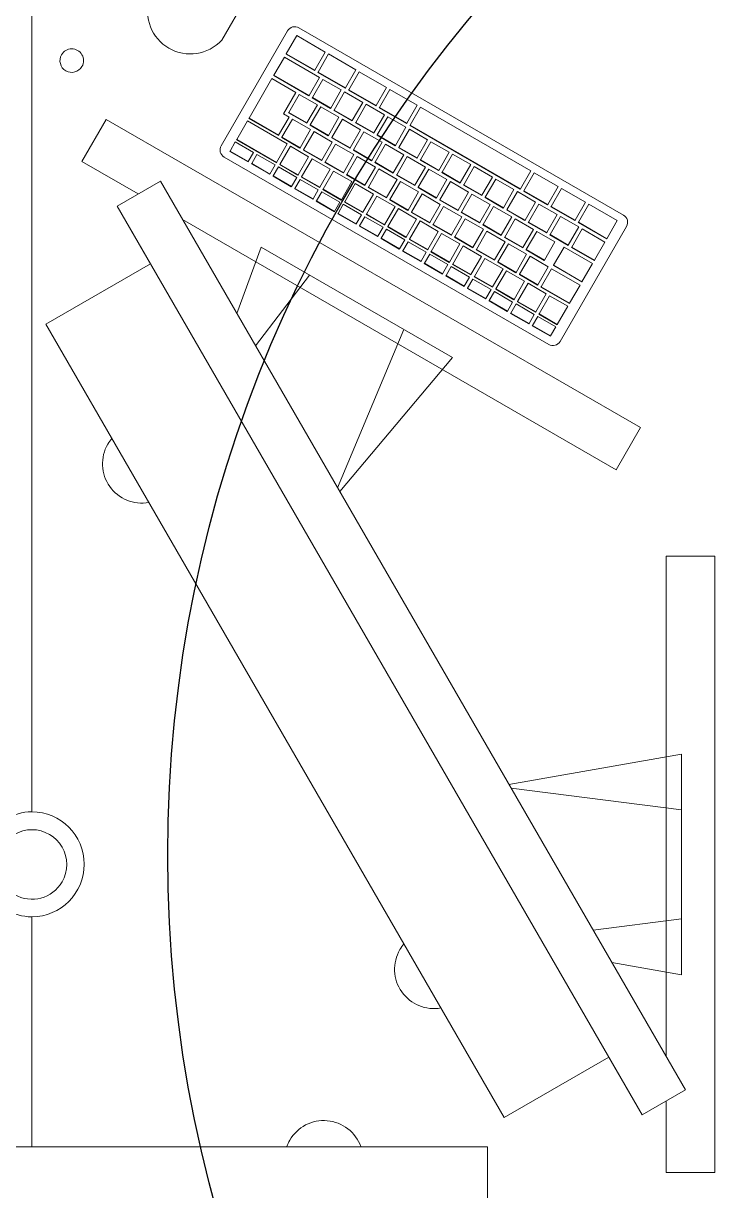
# Model space of a CAD drawing. Header units: millimetres. Extents: x 155920 to 295199, y -4084 to 97293.
# Drawn here: x 171274 to 171809, y 16881 to 17771 of the extents above; entities that cross this region are included whole.
import ezdxf

# ---------------------------------------------------------------- set-up
doc = ezdxf.new("R2010")
doc.units = ezdxf.units.MM
doc.header["$MEASUREMENT"] = 0
for name, color, linetype, lineweight in [('A-GENM', 8, 'CONTINUOUS', 9), ('E-ELEC-EQPM', 8, 'CONTINUOUS', 9), ('I-FURN', 8, 'CONTINUOUS', 9)]:
    doc.layers.add(name, color=color, linetype=linetype, lineweight=lineweight)
doc.layers.add('Social Distancing', color=7, linetype='CONTINUOUS')

msp = doc.modelspace()

# ---------------------------------------------------------------- linework, layer by layer
at = {"layer": 'A-GENM'}
for p, q in [((171424.96, 17758.14), (171456.71, 17813.13)), ((171475.13, 17765.28), (171424.55, 17677.67)), ((171731.08, 17624.84), (171483.8, 17767.6)), ((171482.14, 17761.65), (171474.17, 17747.85)), ((171503.79, 17749.15), (171482.14, 17761.65)), ((171474.03, 17747.61), (171474.17, 17747.85)), ((171495.68, 17735.11), (171474.03, 17747.61)), ((171474.17, 17747.85), (171495.82, 17735.35)), ((171495.82, 17735.35), (171503.79, 17749.15)), ((171506.39, 17747.65), (171498.42, 17733.85)), ((171527.17, 17735.65), (171506.39, 17747.65)), ((171472.69, 17745.28), (171464.71, 17731.45)), ((171499.53, 17729.78), (171472.69, 17745.28)), ((171463.22, 17728.88), (171445.78, 17698.67)), ((171481.41, 17718.38), (171463.22, 17728.88)), ((171464.57, 17731.21), (171464.71, 17731.45)), ((171491.41, 17715.71), (171464.57, 17731.21)), ((171464.71, 17731.45), (171491.55, 17715.95)), ((171491.55, 17715.95), (171499.53, 17729.78)), ((171495.68, 17735.11), (171495.82, 17735.35)), ((171498.28, 17733.61), (171498.42, 17733.85)), ((171519.06, 17721.61), (171498.28, 17733.61)), ((171498.42, 17733.85), (171519.2, 17721.85)), ((171519.2, 17721.85), (171527.17, 17735.65)), ((171529.77, 17734.15), (171521.8, 17720.35)), ((171550.55, 17722.15), (171529.77, 17734.15)), ((171502.13, 17728.28), (171494.15, 17714.45)), ((171515.99, 17720.28), (171502.13, 17728.28)), ((171508.01, 17706.45), (171515.99, 17720.28)), ((171519.06, 17721.61), (171519.2, 17721.85)), ((171521.66, 17720.11), (171521.8, 17720.35)), ((171542.45, 17708.11), (171521.66, 17720.11)), ((171521.8, 17720.35), (171542.59, 17708.35)), ((171542.59, 17708.35), (171550.55, 17722.15)), ((171553.15, 17720.65), (171545.18, 17706.85)), ((171573.94, 17708.65), (171553.15, 17720.65)), ((171471.94, 17701.99), (171481.41, 17718.38)), ((171484.01, 17716.88), (171476.03, 17703.06)), ((171497.86, 17708.88), (171484.01, 17716.88)), ((171491.41, 17715.71), (171491.55, 17715.95)), ((171494.01, 17714.21), (171494.15, 17714.45)), ((171507.87, 17706.21), (171494.01, 17714.21)), ((171494.15, 17714.45), (171508.01, 17706.45)), ((171518.59, 17718.78), (171510.6, 17704.95)), ((171532.44, 17710.78), (171518.59, 17718.78)), ((171524.46, 17696.95), (171532.44, 17710.78)), ((171476.27, 17699.49), (171471.94, 17701.99)), ((171475.89, 17702.82), (171476.03, 17703.06)), ((171489.74, 17694.82), (171475.89, 17702.82)), ((171476.03, 17703.06), (171489.88, 17695.06)), ((171489.88, 17695.06), (171497.86, 17708.88)), ((171500.46, 17707.38), (171492.48, 17693.56)), ((171514.32, 17699.38), (171500.46, 17707.38)), ((171507.87, 17706.21), (171508.01, 17706.45)), ((171510.47, 17704.71), (171510.6, 17704.95)), ((171524.32, 17696.71), (171510.47, 17704.71)), ((171510.6, 17704.95), (171524.46, 17696.95)), ((171535.04, 17709.28), (171527.06, 17695.45)), ((171548.9, 17701.28), (171535.04, 17709.28)), ((171542.45, 17708.11), (171542.59, 17708.35)), ((171545.04, 17706.61), (171545.18, 17706.85)), ((171565.83, 17694.61), (171545.04, 17706.61)), ((171545.18, 17706.85), (171565.97, 17694.85)), ((171565.97, 17694.85), (171573.94, 17708.65)), ((171576.54, 17707.15), (171568.57, 17693.35)), ((171660.54, 17658.65), (171576.54, 17707.15)), ((171444.57, 17696.58), (171436.45, 17682.52)), ((171474.88, 17679.08), (171444.57, 17696.58)), ((171445.64, 17698.43), (171445.78, 17698.67)), ((171468.16, 17685.43), (171445.64, 17698.43)), ((171445.78, 17698.67), (171468.29, 17685.67)), ((171468.29, 17685.67), (171476.27, 17699.49)), ((171478.87, 17697.99), (171470.89, 17684.17)), ((171492.73, 17689.99), (171478.87, 17697.99)), ((171489.74, 17694.82), (171489.88, 17695.06)), ((171492.34, 17693.32), (171492.48, 17693.56)), ((171506.2, 17685.32), (171492.34, 17693.32)), ((171492.48, 17693.56), (171506.34, 17685.56)), ((171506.34, 17685.56), (171514.32, 17699.38)), ((171516.92, 17697.88), (171508.94, 17684.06)), ((171530.77, 17689.88), (171516.92, 17697.88)), ((171524.32, 17696.71), (171524.46, 17696.95)), ((171526.92, 17695.21), (171527.06, 17695.45)), ((171540.78, 17687.21), (171526.92, 17695.21)), ((171527.06, 17695.45), (171540.92, 17687.45)), ((171540.92, 17687.45), (171548.9, 17701.28)), ((171551.49, 17699.78), (171543.51, 17685.95)), ((171565.35, 17691.78), (171551.49, 17699.78)), ((171565.83, 17694.61), (171565.97, 17694.85)), ((171568.43, 17693.11), (171568.57, 17693.35)), ((171652.43, 17644.61), (171568.43, 17693.11)), ((171568.57, 17693.35), (171652.57, 17644.85)), ((171468.16, 17685.43), (171468.29, 17685.67)), ((171470.75, 17683.93), (171470.89, 17684.17)), ((171470.89, 17684.17), (171484.75, 17676.17)), ((171484.75, 17676.17), (171492.73, 17689.99)), ((171495.33, 17688.49), (171487.35, 17674.67)), ((171509.18, 17680.49), (171495.33, 17688.49)), ((171506.2, 17685.32), (171506.34, 17685.56)), ((171508.8, 17683.82), (171508.94, 17684.06)), ((171508.94, 17684.06), (171522.79, 17676.06)), ((171522.79, 17676.06), (171530.77, 17689.88)), ((171533.37, 17688.38), (171525.39, 17674.56)), ((171547.23, 17680.38), (171533.37, 17688.38)), ((171540.78, 17687.21), (171540.92, 17687.45)), ((171543.38, 17685.71), (171543.51, 17685.95)), ((171557.23, 17677.71), (171543.38, 17685.71)), ((171543.51, 17685.95), (171557.37, 17677.95)), ((171557.37, 17677.95), (171565.35, 17691.78)), ((171567.95, 17690.28), (171559.97, 17676.45)), ((171581.8, 17682.28), (171567.95, 17690.28)), ((171435.32, 17680.56), (171431.33, 17673.65)), ((171449.18, 17672.56), (171435.32, 17680.56)), ((171436.31, 17682.28), (171436.45, 17682.52)), ((171466.62, 17664.78), (171436.31, 17682.28)), ((171436.45, 17682.52), (171466.76, 17665.02)), ((171466.76, 17665.02), (171474.88, 17679.08)), ((171477.34, 17677.34), (171469.36, 17663.52)), ((171484.61, 17675.93), (171470.75, 17683.93)), ((171491.2, 17669.34), (171477.34, 17677.34)), ((171484.61, 17675.93), (171484.75, 17676.17)), ((171501.2, 17666.67), (171509.18, 17680.49)), ((171511.78, 17678.99), (171503.8, 17665.17)), ((171522.65, 17675.82), (171508.8, 17683.82)), ((171525.64, 17670.99), (171511.78, 17678.99)), ((171522.65, 17675.82), (171522.79, 17676.06)), ((171539.25, 17666.56), (171547.23, 17680.38)), ((171549.82, 17678.88), (171541.84, 17665.06)), ((171563.68, 17670.88), (171549.82, 17678.88)), ((171557.23, 17677.71), (171557.37, 17677.95)), ((171559.83, 17676.21), (171559.97, 17676.45)), ((171573.69, 17668.21), (171559.83, 17676.21)), ((171559.97, 17676.45), (171573.82, 17668.45)), ((171573.82, 17668.45), (171581.8, 17682.28)), ((171584.4, 17680.78), (171576.42, 17666.95)), ((171598.26, 17672.78), (171584.4, 17680.78)), ((171426.87, 17668.99), (171674.15, 17526.23)), ((171431.19, 17673.41), (171431.33, 17673.65)), ((171445.05, 17665.41), (171431.19, 17673.41)), ((171431.33, 17673.65), (171445.19, 17665.65)), ((171445.19, 17665.65), (171449.18, 17672.56)), ((171451.78, 17671.06), (171447.79, 17664.15)), ((171465.63, 17663.06), (171451.78, 17671.06)), ((171483.22, 17655.52), (171491.2, 17669.34)), ((171493.8, 17667.84), (171485.82, 17654.02)), ((171487.21, 17674.43), (171487.35, 17674.67)), ((171501.06, 17666.43), (171487.21, 17674.43)), ((171487.35, 17674.67), (171501.2, 17666.67)), ((171507.65, 17659.84), (171493.8, 17667.84)), ((171501.06, 17666.43), (171501.2, 17666.67)), ((171517.66, 17657.17), (171525.64, 17670.99)), ((171528.24, 17669.49), (171520.26, 17655.67)), ((171525.25, 17674.32), (171525.39, 17674.56)), ((171539.11, 17666.32), (171525.25, 17674.32)), ((171525.39, 17674.56), (171539.25, 17666.56)), ((171542.09, 17661.49), (171528.24, 17669.49)), ((171539.11, 17666.32), (171539.25, 17666.56)), ((171555.7, 17657.06), (171563.68, 17670.88)), ((171566.28, 17669.38), (171558.3, 17655.56)), ((171580.14, 17661.38), (171566.28, 17669.38)), ((171573.69, 17668.21), (171573.82, 17668.45)), ((171576.28, 17666.71), (171576.42, 17666.95)), ((171590.14, 17658.71), (171576.28, 17666.71)), ((171576.42, 17666.95), (171590.28, 17658.95)), ((171590.28, 17658.95), (171598.26, 17672.78)), ((171600.86, 17671.28), (171592.88, 17657.45)), ((171614.71, 17663.28), (171600.86, 17671.28)), ((171445.05, 17665.41), (171445.19, 17665.65)), ((171447.65, 17663.91), (171447.79, 17664.15)), ((171461.51, 17655.91), (171447.65, 17663.91)), ((171447.79, 17664.15), (171461.64, 17656.15)), ((171461.64, 17656.15), (171465.63, 17663.06)), ((171468.23, 17661.56), (171464.24, 17654.65)), ((171466.62, 17664.78), (171466.76, 17665.02)), ((171482.09, 17653.56), (171468.23, 17661.56)), ((171469.22, 17663.28), (171469.36, 17663.52)), ((171483.08, 17655.28), (171469.22, 17663.28)), ((171469.36, 17663.52), (171483.22, 17655.52)), ((171499.67, 17646.02), (171507.65, 17659.84)), ((171510.25, 17658.34), (171502.27, 17644.52)), ((171503.66, 17664.93), (171503.8, 17665.17)), ((171517.52, 17656.93), (171503.66, 17664.93)), ((171503.8, 17665.17), (171517.66, 17657.17)), ((171524.11, 17650.34), (171510.25, 17658.34)), ((171534.11, 17647.67), (171542.09, 17661.49)), ((171544.69, 17659.99), (171536.71, 17646.17)), ((171541.71, 17664.82), (171541.84, 17665.06)), ((171555.56, 17656.82), (171541.71, 17664.82)), ((171541.84, 17665.06), (171555.7, 17657.06)), ((171558.55, 17651.99), (171544.69, 17659.99)), ((171572.15, 17647.56), (171580.14, 17661.38)), ((171582.73, 17659.88), (171574.75, 17646.06)), ((171596.59, 17651.88), (171582.73, 17659.88)), ((171590.14, 17658.71), (171590.28, 17658.95)), ((171592.74, 17657.21), (171592.88, 17657.45)), ((171592.88, 17657.45), (171606.73, 17649.45)), ((171606.73, 17649.45), (171614.71, 17663.28)), ((171617.31, 17661.78), (171609.33, 17647.95)), ((171631.17, 17653.78), (171617.31, 17661.78)), ((171652.57, 17644.85), (171660.54, 17658.65)), ((171461.51, 17655.91), (171461.64, 17656.15)), ((171464.1, 17654.41), (171464.24, 17654.65)), ((171477.96, 17646.41), (171464.1, 17654.41)), ((171464.24, 17654.65), (171478.1, 17646.65)), ((171478.1, 17646.65), (171482.09, 17653.56)), ((171484.69, 17652.06), (171480.7, 17645.15)), ((171483.08, 17655.28), (171483.22, 17655.52)), ((171498.54, 17644.06), (171484.69, 17652.06)), ((171485.68, 17653.78), (171485.82, 17654.02)), ((171499.53, 17645.78), (171485.68, 17653.78)), ((171485.82, 17654.02), (171499.67, 17646.02)), ((171516.13, 17636.52), (171524.11, 17650.34)), ((171517.52, 17656.93), (171517.66, 17657.17)), ((171526.71, 17648.84), (171518.72, 17635.02)), ((171520.12, 17655.43), (171520.26, 17655.67)), ((171533.97, 17647.43), (171520.12, 17655.43)), ((171520.26, 17655.67), (171534.11, 17647.67)), ((171540.56, 17640.84), (171526.71, 17648.84)), ((171550.57, 17638.17), (171558.55, 17651.99)), ((171561.15, 17650.49), (171553.16, 17636.67)), ((171555.56, 17656.82), (171555.7, 17657.06)), ((171558.16, 17655.32), (171558.3, 17655.56)), ((171572.02, 17647.32), (171558.16, 17655.32)), ((171558.3, 17655.56), (171572.15, 17647.56)), ((171575, 17642.49), (171561.15, 17650.49)), ((171588.61, 17638.06), (171596.59, 17651.88)), ((171599.19, 17650.38), (171591.21, 17636.56)), ((171606.6, 17649.21), (171592.74, 17657.21)), ((171613.04, 17642.38), (171599.19, 17650.38)), ((171606.6, 17649.21), (171606.73, 17649.45)), ((171623.19, 17639.95), (171631.17, 17653.78)), ((171633.77, 17652.28), (171625.79, 17638.45)), ((171647.62, 17644.28), (171633.77, 17652.28)), ((171663.14, 17657.15), (171655.17, 17643.35)), ((171681.32, 17646.65), (171663.14, 17657.15)), ((171477.96, 17646.41), (171478.1, 17646.65)), ((171480.56, 17644.91), (171480.7, 17645.15)), ((171494.41, 17636.91), (171480.56, 17644.91)), ((171480.7, 17645.15), (171494.55, 17637.15)), ((171494.55, 17637.15), (171498.54, 17644.06)), ((171501.14, 17642.56), (171497.15, 17635.65)), ((171499.53, 17645.78), (171499.67, 17646.02)), ((171515, 17634.56), (171501.14, 17642.56)), ((171502.13, 17644.28), (171502.27, 17644.52)), ((171515.99, 17636.28), (171502.13, 17644.28)), ((171502.27, 17644.52), (171516.13, 17636.52)), ((171532.58, 17627.02), (171540.56, 17640.84)), ((171533.97, 17647.43), (171534.11, 17647.67)), ((171536.57, 17645.93), (171536.71, 17646.17)), ((171550.43, 17637.93), (171536.57, 17645.93)), ((171536.71, 17646.17), (171550.57, 17638.17)), ((171567.02, 17628.67), (171575, 17642.49)), ((171577.6, 17640.99), (171569.62, 17627.17)), ((171572.02, 17647.32), (171572.15, 17647.56)), ((171574.61, 17645.82), (171574.75, 17646.06)), ((171588.47, 17637.82), (171574.61, 17645.82)), ((171574.75, 17646.06), (171588.61, 17638.06)), ((171591.46, 17632.99), (171577.6, 17640.99)), ((171605.06, 17628.56), (171613.04, 17642.38)), ((171615.64, 17640.88), (171607.66, 17627.06)), ((171609.19, 17647.71), (171609.33, 17647.95)), ((171623.05, 17639.71), (171609.19, 17647.71)), ((171609.33, 17647.95), (171623.19, 17639.95)), ((171629.5, 17632.88), (171615.64, 17640.88)), ((171623.05, 17639.71), (171623.19, 17639.95)), ((171639.64, 17630.45), (171647.62, 17644.28)), ((171650.22, 17642.78), (171642.24, 17628.95)), ((171664.08, 17634.78), (171650.22, 17642.78)), ((171652.43, 17644.61), (171652.57, 17644.85)), ((171655.03, 17643.11), (171655.17, 17643.35)), ((171673.22, 17632.61), (171655.03, 17643.11)), ((171655.17, 17643.35), (171673.36, 17632.85)), ((171673.36, 17632.85), (171681.32, 17646.65)), ((171683.92, 17645.15), (171675.95, 17631.35)), ((171702.11, 17634.65), (171683.92, 17645.15)), ((171494.41, 17636.91), (171494.55, 17637.15)), ((171497.01, 17635.41), (171497.15, 17635.65)), ((171510.87, 17627.41), (171497.01, 17635.41)), ((171497.15, 17635.65), (171511.01, 17627.65)), ((171511.01, 17627.65), (171515, 17634.56)), ((171517.6, 17633.06), (171513.61, 17626.15)), ((171515.99, 17636.28), (171516.13, 17636.52)), ((171531.45, 17625.06), (171517.6, 17633.06)), ((171518.59, 17634.78), (171518.72, 17635.02)), ((171532.44, 17626.78), (171518.59, 17634.78)), ((171518.72, 17635.02), (171532.58, 17627.02)), ((171543.16, 17639.34), (171535.18, 17625.52)), ((171557.02, 17631.34), (171543.16, 17639.34)), ((171549.04, 17617.52), (171557.02, 17631.34)), ((171550.43, 17637.93), (171550.57, 17638.17)), ((171553.03, 17636.43), (171553.16, 17636.67)), ((171566.88, 17628.43), (171553.03, 17636.43)), ((171553.16, 17636.67), (171567.02, 17628.67)), ((171583.48, 17619.17), (171591.46, 17632.99)), ((171594.05, 17631.49), (171586.07, 17617.67)), ((171588.47, 17637.82), (171588.61, 17638.06)), ((171591.07, 17636.32), (171591.21, 17636.56)), ((171604.93, 17628.32), (171591.07, 17636.32)), ((171591.21, 17636.56), (171605.06, 17628.56)), ((171607.91, 17623.49), (171594.05, 17631.49)), ((171621.52, 17619.06), (171629.5, 17632.88)), ((171632.1, 17631.38), (171624.12, 17617.56)), ((171625.65, 17638.21), (171625.79, 17638.45)), ((171639.5, 17630.21), (171625.65, 17638.21)), ((171625.79, 17638.45), (171639.64, 17630.45)), ((171645.95, 17623.38), (171632.1, 17631.38)), ((171656.1, 17620.95), (171664.08, 17634.78)), ((171666.68, 17633.28), (171658.7, 17619.45)), ((171680.53, 17625.28), (171666.68, 17633.28)), ((171673.22, 17632.61), (171673.36, 17632.85)), ((171675.81, 17631.11), (171675.95, 17631.35)), ((171694, 17620.61), (171675.81, 17631.11)), ((171675.95, 17631.35), (171694.14, 17620.85)), ((171694.14, 17620.85), (171702.11, 17634.65)), ((171704.71, 17633.15), (171696.74, 17619.35)), ((171726.36, 17620.65), (171704.71, 17633.15)), ((171510.87, 17627.41), (171511.01, 17627.65)), ((171513.47, 17625.91), (171513.61, 17626.15)), ((171527.32, 17617.91), (171513.47, 17625.91)), ((171513.61, 17626.15), (171527.46, 17618.15)), ((171527.46, 17618.15), (171531.45, 17625.06)), ((171534.05, 17623.56), (171530.06, 17616.65)), ((171532.44, 17626.78), (171532.58, 17627.02)), ((171547.91, 17615.56), (171534.05, 17623.56)), ((171535.04, 17625.28), (171535.18, 17625.52)), ((171548.9, 17617.28), (171535.04, 17625.28)), ((171535.18, 17625.52), (171549.04, 17617.52)), ((171559.61, 17629.84), (171551.63, 17616.02)), ((171573.47, 17621.84), (171559.61, 17629.84)), ((171565.49, 17608.02), (171573.47, 17621.84)), ((171566.88, 17628.43), (171567.02, 17628.67)), ((171569.48, 17626.93), (171569.62, 17627.17)), ((171583.34, 17618.93), (171569.48, 17626.93)), ((171569.62, 17627.17), (171583.48, 17619.17)), ((171599.93, 17609.67), (171607.91, 17623.49)), ((171610.51, 17621.99), (171602.53, 17608.17)), ((171604.93, 17628.32), (171605.06, 17628.56)), ((171607.52, 17626.82), (171607.66, 17627.06)), ((171621.38, 17618.82), (171607.52, 17626.82)), ((171607.66, 17627.06), (171621.52, 17619.06)), ((171624.37, 17613.99), (171610.51, 17621.99)), ((171637.97, 17609.56), (171645.95, 17623.38)), ((171639.5, 17630.21), (171639.64, 17630.45)), ((171648.55, 17621.88), (171640.57, 17608.06)), ((171642.1, 17628.71), (171642.24, 17628.95)), ((171655.96, 17620.71), (171642.1, 17628.71)), ((171642.24, 17628.95), (171656.1, 17620.95)), ((171662.41, 17613.88), (171648.55, 17621.88)), ((171672.55, 17611.45), (171680.53, 17625.28)), ((171683.13, 17623.78), (171675.15, 17609.95)), ((171696.99, 17615.78), (171683.13, 17623.78)), ((171527.32, 17617.91), (171527.46, 17618.15)), ((171529.92, 17616.41), (171530.06, 17616.65)), ((171543.78, 17608.41), (171529.92, 17616.41)), ((171530.06, 17616.65), (171543.92, 17608.65)), ((171543.92, 17608.65), (171547.91, 17615.56)), ((171550.5, 17614.06), (171546.51, 17607.15)), ((171548.9, 17617.28), (171549.04, 17617.52)), ((171564.36, 17606.06), (171550.5, 17614.06)), ((171551.5, 17615.78), (171551.63, 17616.02)), ((171565.35, 17607.78), (171551.5, 17615.78)), ((171551.63, 17616.02), (171565.49, 17608.02)), ((171576.07, 17620.34), (171568.09, 17606.52)), ((171589.93, 17612.34), (171576.07, 17620.34)), ((171583.34, 17618.93), (171583.48, 17619.17)), ((171585.94, 17617.43), (171586.07, 17617.67)), ((171599.79, 17609.43), (171585.94, 17617.43)), ((171586.07, 17617.67), (171599.93, 17609.67)), ((171616.38, 17600.17), (171624.37, 17613.99)), ((171621.38, 17618.82), (171621.52, 17619.06)), ((171623.98, 17617.32), (171624.12, 17617.56)), ((171637.83, 17609.32), (171623.98, 17617.32)), ((171624.12, 17617.56), (171637.97, 17609.56)), ((171654.43, 17600.06), (171662.41, 17613.88)), ((171655.96, 17620.71), (171656.1, 17620.95)), ((171658.56, 17619.21), (171658.7, 17619.45)), ((171672.41, 17611.21), (171658.56, 17619.21)), ((171658.7, 17619.45), (171672.55, 17611.45)), ((171682.83, 17528.55), (171733.41, 17616.16)), ((171689.01, 17601.95), (171696.99, 17615.78)), ((171699.57, 17614.26), (171691.6, 17600.45)), ((171694, 17620.61), (171694.14, 17620.85)), ((171696.6, 17619.11), (171696.74, 17619.35)), ((171718.25, 17606.61), (171696.6, 17619.11)), ((171696.74, 17619.35), (171718.39, 17606.85)), ((171716.89, 17604.26), (171699.57, 17614.26)), ((171718.39, 17606.85), (171726.36, 17620.65)), ((171543.78, 17608.41), (171543.92, 17608.65)), ((171546.38, 17606.91), (171546.51, 17607.15)), ((171560.23, 17598.91), (171546.38, 17606.91)), ((171546.51, 17607.15), (171560.37, 17599.15)), ((171560.37, 17599.15), (171564.36, 17606.06)), ((171566.96, 17604.56), (171562.97, 17597.65)), ((171565.35, 17607.78), (171565.49, 17608.02)), ((171580.82, 17596.56), (171566.96, 17604.56)), ((171567.95, 17606.28), (171568.09, 17606.52)), ((171581.81, 17598.28), (171567.95, 17606.28)), ((171568.09, 17606.52), (171581.94, 17598.52)), ((171581.94, 17598.52), (171589.93, 17612.34)), ((171592.52, 17610.84), (171584.54, 17597.02)), ((171606.38, 17602.84), (171592.52, 17610.84)), ((171599.79, 17609.43), (171599.93, 17609.67)), ((171602.39, 17607.93), (171602.53, 17608.17)), ((171616.25, 17599.93), (171602.39, 17607.93)), ((171602.53, 17608.17), (171616.38, 17600.17)), ((171626.96, 17612.49), (171618.98, 17598.67)), ((171640.82, 17604.49), (171626.96, 17612.49)), ((171632.84, 17590.67), (171640.82, 17604.49)), ((171637.83, 17609.32), (171637.97, 17609.56)), ((171640.43, 17607.82), (171640.57, 17608.06)), ((171654.29, 17599.82), (171640.43, 17607.82)), ((171640.57, 17608.06), (171654.43, 17600.06)), ((171665.01, 17612.38), (171657.03, 17598.56)), ((171678.86, 17604.38), (171665.01, 17612.38)), ((171670.88, 17590.56), (171678.86, 17604.38)), ((171672.41, 17611.21), (171672.55, 17611.45)), ((171675.01, 17609.71), (171675.15, 17609.95)), ((171688.87, 17601.71), (171675.01, 17609.71)), ((171675.15, 17609.95), (171689.01, 17601.95)), ((171708.92, 17590.45), (171716.89, 17604.26)), ((171718.25, 17606.61), (171718.39, 17606.85)), ((171560.23, 17598.91), (171560.37, 17599.15)), ((171562.83, 17597.41), (171562.97, 17597.65)), ((171576.69, 17589.41), (171562.83, 17597.41)), ((171562.97, 17597.65), (171576.83, 17589.65)), ((171576.83, 17589.65), (171580.82, 17596.56)), ((171583.41, 17595.06), (171579.42, 17588.15)), ((171581.81, 17598.28), (171581.94, 17598.52)), ((171597.27, 17587.06), (171583.41, 17595.06)), ((171584.4, 17596.78), (171584.54, 17597.02)), ((171598.26, 17588.78), (171584.4, 17596.78)), ((171584.54, 17597.02), (171598.4, 17589.02)), ((171598.4, 17589.02), (171606.38, 17602.84)), ((171608.98, 17601.34), (171601, 17587.52)), ((171622.83, 17593.34), (171608.98, 17601.34)), ((171616.25, 17599.93), (171616.38, 17600.17)), ((171618.84, 17598.43), (171618.98, 17598.67)), ((171632.7, 17590.43), (171618.84, 17598.43)), ((171618.98, 17598.67), (171632.84, 17590.67)), ((171643.42, 17602.99), (171635.44, 17589.17)), ((171657.27, 17594.99), (171643.42, 17602.99)), ((171649.29, 17581.17), (171657.27, 17594.99)), ((171654.29, 17599.82), (171654.43, 17600.06)), ((171656.89, 17598.32), (171657.03, 17598.56)), ((171670.74, 17590.32), (171656.89, 17598.32)), ((171657.03, 17598.56), (171670.88, 17590.56)), ((171685.78, 17600.37), (171677.81, 17586.56)), ((171707.43, 17587.87), (171685.78, 17600.37)), ((171688.87, 17601.71), (171689.01, 17601.95)), ((171691.47, 17600.21), (171691.6, 17600.45)), ((171708.79, 17590.21), (171691.47, 17600.21)), ((171691.6, 17600.45), (171708.92, 17590.45)), ((171576.69, 17589.41), (171576.83, 17589.65)), ((171579.29, 17587.91), (171579.42, 17588.15)), ((171593.14, 17579.91), (171579.29, 17587.91)), ((171579.42, 17588.15), (171593.28, 17580.15)), ((171593.28, 17580.15), (171597.27, 17587.06)), ((171598.26, 17588.78), (171598.4, 17589.02)), ((171600.86, 17587.28), (171601, 17587.52)), ((171614.72, 17579.28), (171600.86, 17587.28)), ((171601, 17587.52), (171614.85, 17579.52)), ((171614.85, 17579.52), (171622.83, 17593.34)), ((171625.43, 17591.84), (171617.45, 17578.02)), ((171639.29, 17583.84), (171625.43, 17591.84)), ((171632.7, 17590.43), (171632.84, 17590.67)), ((171635.3, 17588.93), (171635.44, 17589.17)), ((171649.16, 17580.93), (171635.3, 17588.93)), ((171635.44, 17589.17), (171649.29, 17581.17)), ((171659.87, 17593.49), (171651.89, 17579.67)), ((171673.73, 17585.49), (171659.87, 17593.49)), ((171670.74, 17590.32), (171670.88, 17590.56)), ((171677.67, 17586.32), (171677.81, 17586.56)), ((171699.32, 17573.82), (171677.67, 17586.32)), ((171677.81, 17586.56), (171699.46, 17574.06)), ((171699.46, 17574.06), (171707.43, 17587.87)), ((171708.79, 17590.21), (171708.92, 17590.45)), ((171593.14, 17579.91), (171593.28, 17580.15)), ((171595.74, 17578.41), (171595.88, 17578.65)), ((171609.6, 17570.41), (171595.74, 17578.41)), ((171599.87, 17585.56), (171595.88, 17578.65)), ((171595.88, 17578.65), (171609.73, 17570.65)), ((171613.72, 17577.56), (171599.87, 17585.56)), ((171609.73, 17570.65), (171613.72, 17577.56)), ((171614.72, 17579.28), (171614.85, 17579.52)), ((171617.31, 17577.78), (171617.45, 17578.02)), ((171631.17, 17569.78), (171617.31, 17577.78)), ((171617.45, 17578.02), (171631.31, 17570.02)), ((171631.31, 17570.02), (171639.29, 17583.84)), ((171641.89, 17582.34), (171633.91, 17568.52)), ((171655.74, 17574.34), (171641.89, 17582.34)), ((171649.16, 17580.93), (171649.29, 17581.17)), ((171651.75, 17579.43), (171651.89, 17579.67)), ((171665.61, 17571.43), (171651.75, 17579.43)), ((171651.89, 17579.67), (171665.75, 17571.67)), ((171665.75, 17571.67), (171673.73, 17585.49)), ((171676.32, 17583.97), (171668.35, 17570.17)), ((171697.97, 17571.47), (171676.32, 17583.97)), ((171609.6, 17570.41), (171609.73, 17570.65)), ((171612.19, 17568.91), (171612.33, 17569.15)), ((171626.05, 17560.91), (171612.19, 17568.91)), ((171616.32, 17576.06), (171612.33, 17569.15)), ((171612.33, 17569.15), (171626.19, 17561.15)), ((171630.18, 17568.06), (171616.32, 17576.06)), ((171631.17, 17569.78), (171631.31, 17570.02)), ((171633.77, 17568.28), (171633.91, 17568.52)), ((171633.91, 17568.52), (171647.76, 17560.52)), ((171647.76, 17560.52), (171655.74, 17574.34)), ((171658.34, 17572.84), (171650.36, 17559.02)), ((171672.2, 17564.84), (171658.34, 17572.84)), ((171665.61, 17571.43), (171665.75, 17571.67)), ((171668.21, 17569.93), (171668.35, 17570.17)), ((171689.86, 17557.43), (171668.21, 17569.93)), ((171668.35, 17570.17), (171690, 17557.67)), ((171690, 17557.67), (171697.97, 17571.47)), ((171699.32, 17573.82), (171699.46, 17574.06)), ((171626.05, 17560.91), (171626.19, 17561.15)), ((171626.19, 17561.15), (171630.18, 17568.06)), ((171628.65, 17559.41), (171628.79, 17559.65)), ((171642.51, 17551.41), (171628.65, 17559.41)), ((171632.78, 17566.56), (171628.79, 17559.65)), ((171628.79, 17559.65), (171642.64, 17551.65)), ((171646.63, 17558.56), (171632.78, 17566.56)), ((171647.62, 17560.28), (171633.77, 17568.28)), ((171647.62, 17560.28), (171647.76, 17560.52)), ((171664.22, 17551.02), (171672.2, 17564.84)), ((171674.8, 17563.34), (171666.82, 17549.52)), ((171688.65, 17555.34), (171674.8, 17563.34)), ((171642.51, 17551.41), (171642.64, 17551.65)), ((171642.64, 17551.65), (171646.63, 17558.56)), ((171649.23, 17557.06), (171645.24, 17550.15)), ((171663.09, 17549.06), (171649.23, 17557.06)), ((171650.22, 17558.78), (171650.36, 17559.02)), ((171664.08, 17550.78), (171650.22, 17558.78)), ((171650.36, 17559.02), (171664.22, 17551.02)), ((171664.08, 17550.78), (171664.22, 17551.02)), ((171680.67, 17541.52), (171688.65, 17555.34)), ((171689.86, 17557.43), (171690, 17557.67)), ((171645.1, 17549.91), (171645.24, 17550.15)), ((171658.96, 17541.91), (171645.1, 17549.91)), ((171645.24, 17550.15), (171659.1, 17542.15)), ((171658.96, 17541.91), (171659.1, 17542.15)), ((171659.1, 17542.15), (171663.09, 17549.06)), ((171665.69, 17547.56), (171661.7, 17540.65)), ((171679.54, 17539.56), (171665.69, 17547.56)), ((171666.68, 17549.28), (171666.82, 17549.52)), ((171680.53, 17541.28), (171666.68, 17549.28)), ((171666.82, 17549.52), (171680.67, 17541.52)), ((171661.56, 17540.41), (171661.7, 17540.65)), ((171675.41, 17532.41), (171661.56, 17540.41)), ((171661.7, 17540.65), (171675.55, 17532.65)), ((171675.55, 17532.65), (171679.54, 17539.56)), ((171680.53, 17541.28), (171680.67, 17541.52)), ((171675.41, 17532.41), (171675.55, 17532.65))]:
    msp.add_line(p, q, dxfattribs=at)
for centre, radius, start, end in [((171401.04, 17780.2), 32.54, 162.68038, 317.31962), ((171480.63, 17762.1), 6.35, 60, 150), ((171430.05, 17674.49), 6.35, 150, 240), ((171727.91, 17619.34), 6.35, 330, 60), ((171677.33, 17531.73), 6.35, 240, 330)]:
    msp.add_arc(centre, radius, start, end, dxfattribs=at)
at = {"layer": 'E-ELEC-EQPM'}
for p, q in [((171345.25, 17631.65), (171378.25, 17650.7)), ((171345.25, 17631.65), (171378.25, 17650.7)), ((171378.25, 17650.7), (171778.25, 16957.88)), ((171378.25, 17650.7), (171778.25, 16957.88)), ((171370.65, 17587.66), (171345.25, 17631.65)), ((171745.25, 16938.83), (171345.25, 17631.65)), ((171291.07, 17541.71), (171370.65, 17587.66)), ((171291.07, 17541.71), (171370.65, 17587.66)), ((171640.27, 16936.88), (171291.07, 17541.71)), ((171640.27, 16936.88), (171291.07, 17541.71)), ((171719.85, 16982.83), (171640.27, 16936.88)), ((171719.85, 16982.83), (171640.27, 16936.88)), ((171745.25, 16938.83), (171719.85, 16982.83)), ((171778.25, 16957.88), (171745.25, 16938.83)), ((171778.25, 16957.88), (171745.25, 16938.83)), ((171627.35, 16914.51), (170928.95, 16914.51)), ((171627.35, 16914.51), (170928.95, 16914.51)), ((171627.35, 16822.61), (171627.35, 16914.51)), ((171627.35, 16822.61), (171627.35, 16914.51))]:
    msp.add_line(p, q, dxfattribs=at)
at = {"layer": 'I-FURN'}
for p, q in [((171280.24, 17169.84), (171280.22, 18279.84)), ((171280.22, 18279.84), (171280.24, 17169.84)), ((171318.5, 17665.65), (171337.04, 17697.76)), ((171743.98, 17462.81), (171337.04, 17697.76)), ((171318.5, 17665.65), (171361.32, 17640.93)), ((171395.18, 17621.37), (171725.44, 17430.7)), ((171436.53, 17549.76), (171454.93, 17600.37)), ((171454.93, 17600.37), (171600.69, 17516.21)), ((171491.81, 17579.08), (171450.74, 17525.14)), ((171563.81, 17537.51), (171513.29, 17416.81)), ((171600.69, 17516.21), (171514.92, 17413.99)), ((171725.44, 17430.7), (171743.98, 17462.81)), ((171763.55, 17364.69), (171800.63, 17364.69)), ((171763.55, 17364.69), (171763.55, 16983.34)), ((171800.63, 16894.79), (171800.63, 17364.69)), ((171643.84, 17190.69), (171775.23, 17213.9)), ((171775.23, 17213.9), (171775.23, 17045.59)), ((171775.23, 17171.31), (171645.44, 17187.91)), ((171280.25, 16914.51), (171280.25, 17089.84)), ((171280.25, 17089.84), (171280.25, 16914.51)), ((171775.23, 17088.18), (171707.99, 17079.58)), ((171775.23, 17045.59), (171722.22, 17054.94)), ((171763.55, 16949.4), (171763.55, 16894.79)), ((171763.55, 16894.79), (171800.63, 16894.79))]:
    msp.add_line(p, q, dxfattribs=at)
for centre, radius, start, end in [((171310.71, 17742.63), 9, 150, 330), ((171310.71, 17742.63), 9, 330, 150), ((171364.17, 17435.21), 30, 139.77024, 150), ((171364.17, 17435.21), 30, 150, 280.22976), ((171280.25, 17129.84), 40, 90.00141, 270.00141), ((171280.25, 17129.84), 40, 270.00141, 90.00141), ((171280.39, 17129.74), 26.51, 330, 150), ((171280.39, 17129.74), 26.51, 150, 330), ((171586.68, 17049.85), 30, 150, 280.20704), ((171586.68, 17049.85), 30, 139.79296, 150), ((171502.75, 16904.47), 30, 19.73187, 150), ((171502.75, 16904.47), 30, 150, 160.26813)]:
    msp.add_arc(centre, radius, start, end, dxfattribs=at)
at = {"layer": 'Social Distancing'}
msp.add_circle((172383.89, 17136.91), 1000, dxfattribs=at)
msp.add_circle((172383.89, 17136.91), 1000, dxfattribs=at)

doc.saveas('drawing.dxf')
